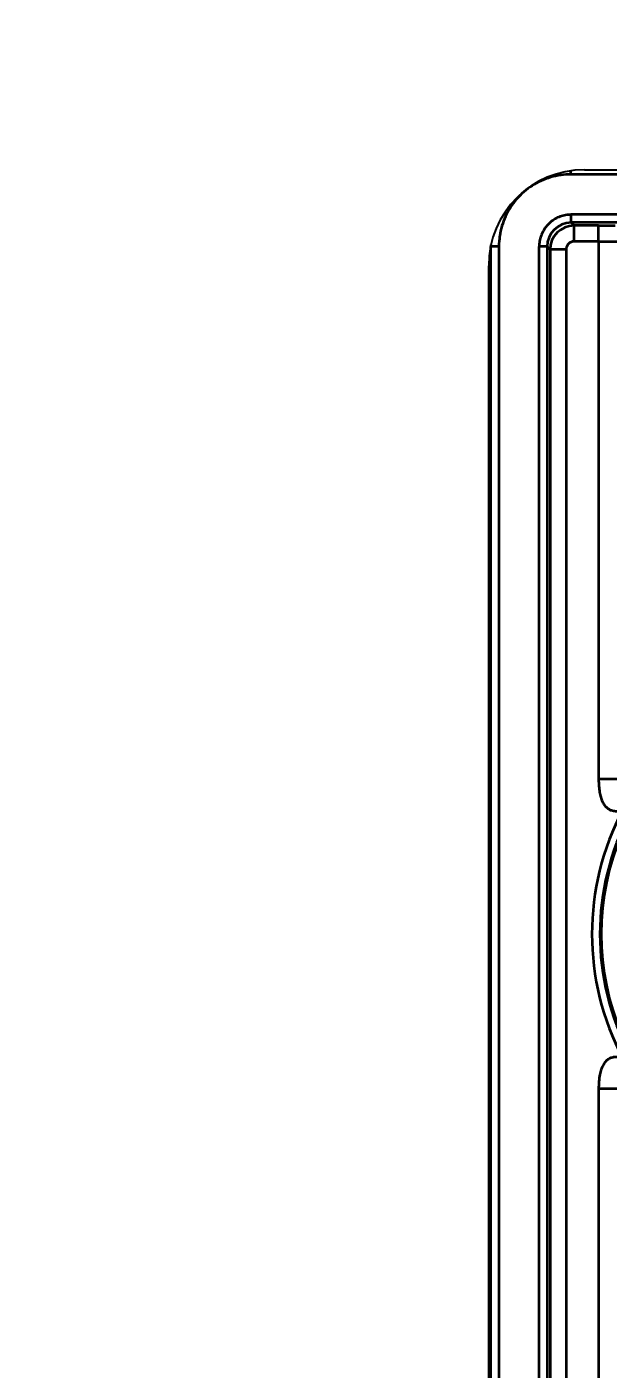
# Model space of a CAD drawing. Header units: millimetres. Extents: x 68 to 2000, y 100 to 2870.
# Drawn here: x 590.4 to 626.8, y 2451.5 to 2535.4 of the extents above; entities that cross this region are included whole.
import ezdxf

# ---------------------------------------------------------------- set-up
doc = ezdxf.new("R2010")
doc.units = ezdxf.units.MM
doc.header["$LTSCALE"] = 10
for name, color, linetype, lineweight in [('_Sichtbarkanten', 7, 'Continuous', 25), ('Bemaßung (ISO)', 7, 'Continuous', 25), ('Sichtbar schmal (ISO)', 7, 'Continuous', 35)]:
    doc.layers.add(name, color=color, linetype=linetype, lineweight=lineweight)
doc.styles.add('Notiztext (DIN)', font='verdana.ttf')
doc.dimstyles.new('Standard (DIN)', dxfattribs={"dimscale": 10, "dimtxt": 2.5, "dimasz": 2.5, "dimexe": 2, "dimexo": 4, "dimgap": 0.5, "dimtad": 1, "dimdec": 1, "dimrnd": 1e-08, "dimtxsty": 'Notiztext (DIN)', "dimcen": 0.09, "dimclrd": 256, "dimclre": 256, "dimclrt": 256, "dimadec": 0, "dimazin": 2, "dimtfac": 1, "dimtmove": 0, "dimatfit": 3, "dimfxl": 0, "dimtolj": 1, "dimtzin": 0, "dimlwd": -1, "dimlwe": -1, "dimarcsym": 0})

# ---------------------------------------------------------------- blocks, each defined once
blk = doc.blocks.new('*D76')
at = {"layer": 'Bemaßung (ISO)', "transparency": 16777216}
for p, q in [((549.279, 2573.67), (388.409, 2573.67)), ((408.409, 2548.67), (408.409, 2098.672)), ((584.32, 2073.672), (388.409, 2073.672))]:
    blk.add_line(p, q, dxfattribs=at)
for points in [[(404.243, 2548.67), (412.576, 2548.67), (408.409, 2573.67)], [(404.243, 2098.672), (412.576, 2098.672), (408.409, 2073.672)]]:
    blk.add_solid(points, dxfattribs=at)
at = {"layer": 'Defpoints', "color": 0, "transparency": 16777216}
for p in [(589.279, 2573.67), (408.409, 2073.672), (624.32, 2073.672)]:
    blk.add_point(p, dxfattribs=at)
at = {"layer": 'Bemaßung (ISO)', "transparency": 16777216, "insert": (377.385, 2293.583), "char_height": 25, "attachment_point": 1, "rotation": 90, "style": 'Notiztext (DIN)'}
blk.add_mtext('\\A1;500', dxfattribs=at)
blk = doc.blocks.new('*D78')
at = {"layer": 'Bemaßung (ISO)', "transparency": 16777216}
for p, q in [((584.438, 2523.661), (474.064, 2523.661)), ((494.064, 1648.679), (494.064, 2498.661)), ((584.438, 1623.679), (474.064, 1623.679))]:
    blk.add_line(p, q, dxfattribs=at)
for points in [[(489.897, 2498.661), (498.231, 2498.661), (494.064, 2523.661)], [(489.897, 1648.679), (498.231, 1648.679), (494.064, 1623.679)]]:
    blk.add_solid(points, dxfattribs=at)
at = {"layer": 'Defpoints', "color": 0, "transparency": 16777216}
for p in [(494.064, 2523.661), (624.438, 2523.661), (624.438, 1623.679)]:
    blk.add_point(p, dxfattribs=at)
at = {"layer": 'Bemaßung (ISO)', "transparency": 16777216, "insert": (463.04, 2042.961), "char_height": 25, "attachment_point": 1, "rotation": 90, "style": 'Notiztext (DIN)'}
blk.add_mtext('\\A1;900', dxfattribs=at)

msp = doc.modelspace()

# ---------------------------------------------------------------- linework, layer by layer
at = {"layer": '_Sichtbarkanten'}
for p, q in [((625.279, 2526.47), (673.579, 2526.47)), ((619.279, 1626.87), (619.279, 2520.47))]:
    msp.add_line(p, q, dxfattribs=at)
msp.add_arc((625.279, 2520.47), 6, 90, 180, dxfattribs=at)
at = {"layer": 'Sichtbar schmal (ISO)'}
for p, q in [((624.42, 2526.179), (624.42, 2526.408)), ((674.439, 2526.179), (624.42, 2526.179)), ((674.421, 2523.661), (624.438, 2523.661)), ((624.438, 2523.161), (624.438, 2523.661)), ((674.421, 2523.161), (624.438, 2523.161)), ((624.621, 2522.978), (624.438, 2523.161)), ((624.621, 2521.984), (624.621, 2522.978)), ((626.157, 2522.978), (624.621, 2522.978)), ((626.157, 2521.984), (626.157, 2522.978)), ((626.157, 2521.984), (624.621, 2521.984)), ((626.157, 2521.984), (626.157, 2488.349)), ((619.406, 2521.694), (619.421, 2521.679)), ((619.921, 2521.679), (619.421, 2521.679)), ((619.421, 1625.661), (619.421, 2521.679)), ((619.921, 2521.679), (619.921, 1625.661)), ((622.438, 1625.678), (622.438, 2521.662)), ((622.938, 2521.662), (622.438, 2521.662)), ((622.938, 2521.662), (622.938, 1625.678)), ((623.121, 2521.478), (622.938, 2521.662)), ((623.121, 2521.478), (623.153, 2171.286)), ((624.121, 2521.484), (624.153, 2171.292)), ((626.157, 2468.994), (626.157, 2348.349))]:
    msp.add_line(p, q, dxfattribs=at)
msp.add_arc((642.329, 2478.67), 16.009, 90, 270, dxfattribs=at)
for centre, major_axis, ratio, start_param, end_param in [((624.438, 2521.661), (1.065, -1.057), 0.999492, 2.352577, 3.923055), ((624.621, 2521.478), (-0.971, -1.143), 0.999883, 3.846181, 5.416735), ((626.157, 2523.135), (-8.998, 0), 0.017452, 1.570798, 1.685192), ((624.422, 2521.678), (3.537, -3.536), 0.999752, 3.908901, 3.926761), ((626.157, 2522.135), (-9.998, 0), 0.015186, 1.570796, 1.685187), ((624.121, 2521.478), (-1, 0), 0.005236, 4.712389, 6.265732), ((626.157, 2488.297), (-10, 0), 0.005236, 4.598022, 4.712389), ((642.33, 2478.669), (-16.592, 0), 0.999986, 5.79767, 6.768292), ((642.33, 2478.671), (-16.092, 0), 0.999985, 5.797653, 6.768274), ((626.157, 2468.942), (-10, 0), 0.005236, 4.598024, 4.712393)]:
    msp.add_ellipse(centre, major_axis=major_axis, ratio=ratio, start_param=start_param, end_param=end_param, dxfattribs=at)
for points, knots in [([(624.42, 2526.179), (624.206, 2526.179), (623.994, 2526.163), (623.783, 2526.133), (623.572, 2526.103), (623.362, 2526.058), (623.156, 2525.997), (622.951, 2525.937), (622.75, 2525.863), (622.556, 2525.774), (622.362, 2525.686), (622.174, 2525.584), (621.995, 2525.469), (621.815, 2525.354), (621.644, 2525.226), (621.482, 2525.087), (621.48, 2525.085), (621.477, 2525.082), (621.474, 2525.08), (621.316, 2524.943), (621.167, 2524.795), (621.029, 2524.637), (621.026, 2524.633), (621.023, 2524.629), (621.019, 2524.625), (620.883, 2524.468), (620.758, 2524.301), (620.645, 2524.127), (620.641, 2524.121), (620.638, 2524.116), (620.634, 2524.11), (620.523, 2523.937), (620.423, 2523.755), (620.336, 2523.568), (620.333, 2523.56), (620.329, 2523.553), (620.326, 2523.546), (620.24, 2523.357), (620.168, 2523.163), (620.108, 2522.965), (620.106, 2522.958), (620.104, 2522.95), (620.102, 2522.943), (620.043, 2522.742), (619.998, 2522.537), (619.968, 2522.33), (619.967, 2522.326), (619.967, 2522.321), (619.966, 2522.316), (619.936, 2522.105), (619.921, 2521.893), (619.921, 2521.679)], [0, 0, 0, 0, 0.090909, 0.090909, 0.090909, 0.181818, 0.181818, 0.181818, 0.27237, 0.27237, 0.27237, 0.36266, 0.36266, 0.36266, 0.452964, 0.452964, 0.452964, 0.454545, 0.454545, 0.454545, 0.54328, 0.54328, 0.54328, 0.545455, 0.545455, 0.545455, 0.633623, 0.633623, 0.633623, 0.636364, 0.636364, 0.636364, 0.723871, 0.723871, 0.723871, 0.727273, 0.727273, 0.727273, 0.814923, 0.814923, 0.814923, 0.818182, 0.818182, 0.818182, 0.90699, 0.90699, 0.90699, 0.909091, 0.909091, 0.909091, 1, 1, 1, 1]), ([(624.438, 2523.661), (624.323, 2523.661), (624.208, 2523.651), (624.094, 2523.631), (623.98, 2523.611), (623.866, 2523.581), (623.755, 2523.541), (623.645, 2523.501), (623.538, 2523.451), (623.436, 2523.392), (623.335, 2523.334), (623.24, 2523.267), (623.151, 2523.192), (623.062, 2523.117), (622.98, 2523.035), (622.905, 2522.946), (622.83, 2522.857), (622.763, 2522.761), (622.705, 2522.659), (622.646, 2522.557), (622.596, 2522.45), (622.557, 2522.34), (622.517, 2522.229), (622.487, 2522.116), (622.467, 2522.002), (622.448, 2521.889), (622.438, 2521.776), (622.438, 2521.662)], [0, 0, 0, 0, 0.111111, 0.111111, 0.111111, 0.222222, 0.222222, 0.222222, 0.333333, 0.333333, 0.333333, 0.444444, 0.444444, 0.444444, 0.555556, 0.555556, 0.555556, 0.666667, 0.666667, 0.666667, 0.777778, 0.777778, 0.777778, 0.888889, 0.888889, 0.888889, 1, 1, 1, 1])]:
    msp.add_open_spline(points, degree=3, knots=knots, dxfattribs=at)
for points in [[(624.621, 2521.984), (624.588, 2521.984), (624.523, 2521.977), (624.428, 2521.949), (624.341, 2521.902), (624.265, 2521.839), (624.202, 2521.763), (624.156, 2521.676), (624.127, 2521.581), (624.121, 2521.517), (624.121, 2521.484)], [(626.157, 2488.349), (626.157, 2488.272), (626.159, 2488.123), (626.171, 2487.916), (626.19, 2487.723), (626.217, 2487.542), (626.25, 2487.375), (626.291, 2487.221), (626.339, 2487.078), (626.394, 2486.948), (626.457, 2486.829), (626.527, 2486.724), (626.603, 2486.634), (626.683, 2486.559), (626.767, 2486.498), (626.857, 2486.448), (626.958, 2486.407), (627.076, 2486.377), (627.207, 2486.361), (627.347, 2486.362), (627.496, 2486.378), (627.601, 2486.399), (627.655, 2486.412)], [(627.652, 2470.932), (627.601, 2470.944), (627.501, 2470.964), (627.358, 2470.98), (627.222, 2470.982), (627.095, 2470.969), (626.979, 2470.942), (626.876, 2470.904), (626.785, 2470.856), (626.698, 2470.796), (626.61, 2470.717), (626.526, 2470.617), (626.45, 2470.503), (626.383, 2470.373), (626.324, 2470.227), (626.274, 2470.064), (626.232, 2469.885), (626.199, 2469.69), (626.175, 2469.479), (626.16, 2469.248), (626.157, 2469.081), (626.157, 2468.994)]]:
    msp.add_open_spline(points, degree=3, dxfattribs=at)

# ---------------------------------------------------------------- dimensions: what is measured, and where the dimension line sits
at = {"layer": 'Bemaßung (ISO)'}
for base, p1, p2, picture, middle in [((408.409, 2073.672), (589.279, 2573.67), (624.32, 2073.672), '*D76', (408.409, 2323.671)), ((494.064, 2523.661), (624.438, 1623.679), (624.438, 2523.661), '*D78', (494.064, 2073.67))]:
    dim = msp.add_linear_dim(base=base, p1=p1, p2=p2, angle=90, dimstyle='Standard (DIN)', override={"dimdec": 1, "dimtp": 0, "dimtm": 0, "dimtdec": 2, "dimtofl": 0, "dimatfit": 1}, dxfattribs=at)
    dim.commit()
    dim.dimension.update_dxf_attribs({"geometry": picture, "text_midpoint": middle, "dimtype": 160})

doc.saveas('drawing.dxf')
